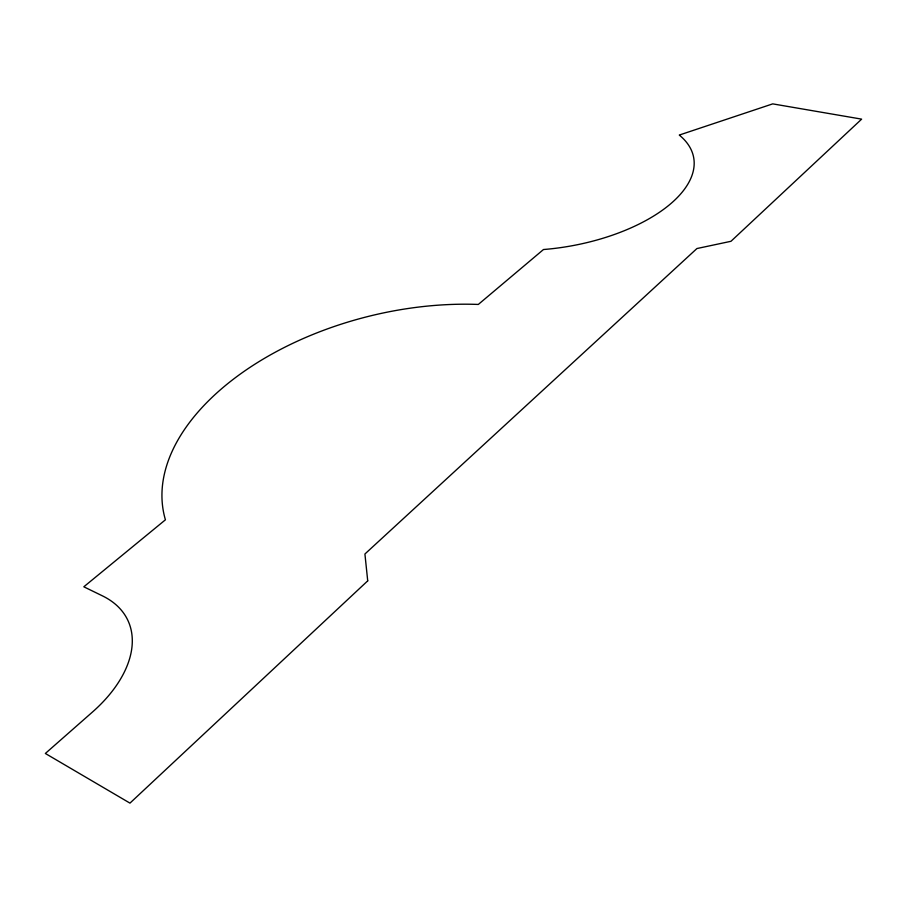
<?xml version="1.0" encoding="UTF-8"?>
<svg xmlns="http://www.w3.org/2000/svg" width="907" height="907" viewBox="0 0 907 907"><rect width="100%" height="100%" fill="white"/><g stroke="black" fill="none" stroke-linecap="round" stroke-linejoin="round"><path stroke-width="1.36" d="M367.72 580.854L129.962 803.126L45.35 753.468L92.412 712.086A125.846 75.542 -25.1 0 0 102.502 595.899L83.818 586.795L165.414 519.813A246.874 145.041 -13.9 0 1 478.318 304.446L543.474 249.527A136.923 65.44 -10.1 0 0 670.137 204.222A136.923 65.44 -10.1 0 0 679.275 135.064L772.719 103.874L861.65 119.134L730.963 241.296L696.927 248.541L364.92 553.996L367.72 580.854"/></g></svg>
